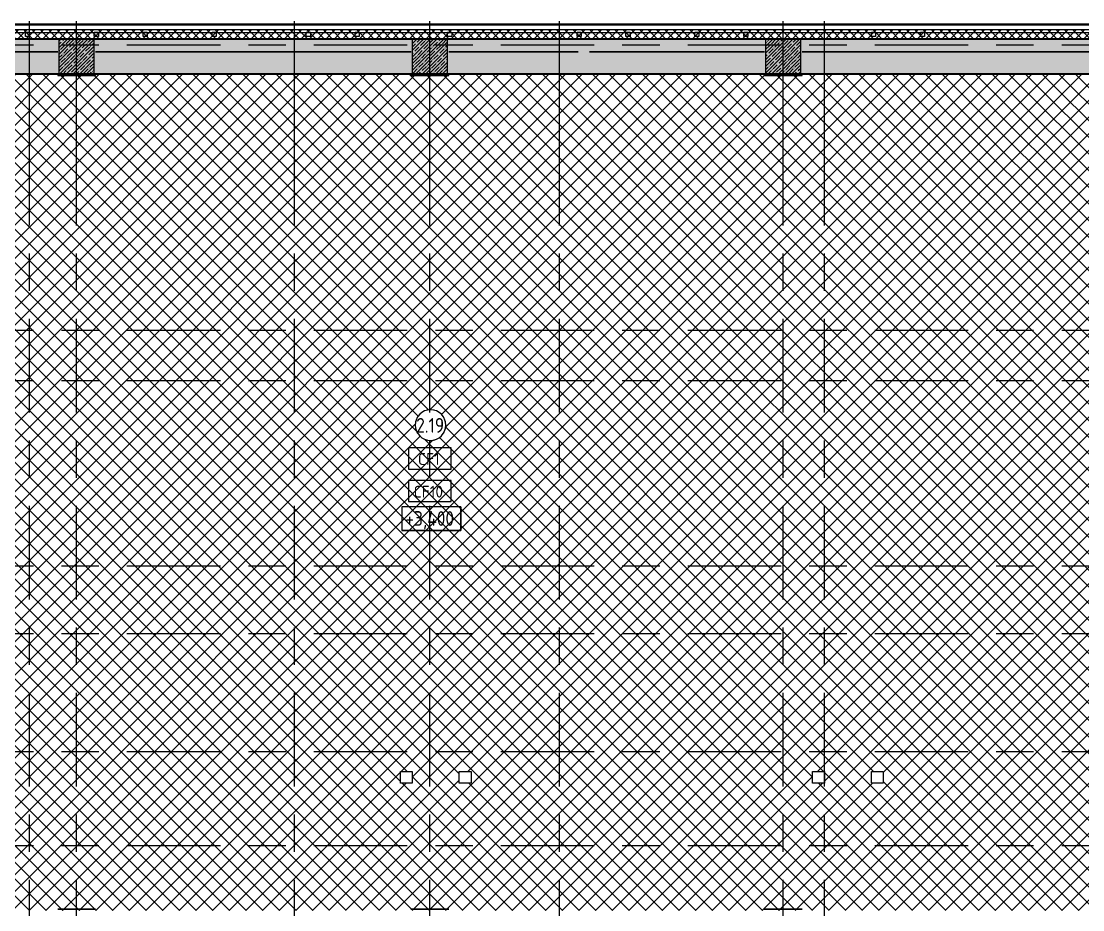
# Model space of a CAD drawing. Header units: millimetres. Extents: x 35378 to 237579, y -8553 to 29000.
# Drawn here: x 47520 to 65547, y 12310 to 27398 of the extents above; entities that cross this region are included whole.
import ezdxf

# ---------------------------------------------------------------- set-up
doc = ezdxf.new("R2010")
doc.units = ezdxf.units.MM
doc.linetypes.add('Осевая', pattern=[3175, 635, -476.25, 1587.5, -476.25])
for name, color, linetype, lineweight in [('A-CLNG', 7, 'Continuous', 9), ('A-CLNG-IDEN', 7, 'Continuous', 9), ('A-CLNG-PATT', 7, 'Continuous', 9), ('A-DETL', 7, 'Continuous', 9), ('A-GLAZ', 7, 'Continuous', 9), ('A-GLAZ-1', 7, 'Continuous', 13), ('A-WALL', 7, 'Continuous', 9), ('G-ANNO-DIMS', 7, 'Continuous', 9), ('G-ANNO-TEXT', 7, 'Continuous', 9), ('I-WALL', 7, 'Continuous', 9), ('S-COLS', 7, 'Continuous', 9), ('Оси', 7, 'Continuous', 9), ('Оси-2', 7, 'Осевая', 9)]:
    doc.layers.add(name, color=color, linetype=linetype, lineweight=lineweight)
for name, color, linetype, lineweight, true_color in [('A-WALL-1', 7, 'Continuous', 35, 0x3c3c3c), ('A-WALL-2', 7, 'Continuous', 13, 0x3c3c3c), ('A-WALL-FNSH-1', 7, 'Continuous', 9, 0x3c3c3c), ('A-WALL-FNSH-2', 7, 'Continuous', 13, 0x3c3c3c)]:
    doc.layers.add(name, color=color, linetype=linetype, lineweight=lineweight, true_color=true_color)
doc.styles.add('GOST Common', font='GOST_Common.ttf', dxfattribs={"width": 0.9, "height": 250})
doc.styles.add('GOST Common_1', font='GOST_Common.ttf', dxfattribs={"height": 200})
pattern_1 = [(45, (0, 0), (-70.71068, 70.71068), []), (135, (0, 0), (-70.71068, -70.71068), [])]
pattern_2 = [(45, (0, 0), (-57.02463, 57.02463), []), (45, (57.025, 0), (-57.02463, 57.02463), [100.806, -20.161, 3.353, -16.808])]

# ---------------------------------------------------------------- blocks, each defined once
blk = doc.blocks.new('120_Окно_СКБ_2Ст - 120_Окно_СКБ_2Ст 3100х2500 _мал_створка слева_ 2-19089248-План потолков с обозначением видов отделки и геометрии 1 этажа в осях 12-23')
at = {"layer": 'A-GLAZ-1'}
for p, q in [((-1550, -75), (-1550, -5)), ((-1550, -5), (-1480, -5)), ((-1480, -75), (-1550, -75)), ((-1480, -5), (-1480, -75)), ((650, -75), (650, -5)), ((650, -5), (720, -5)), ((720, -75), (650, -75)), ((720, -5), (720, -75)), ((1480, -75), (1480, -5)), ((1480, -5), (1550, -5)), ((1550, -75), (1480, -75)), ((1550, -5), (1550, -75))]:
    blk.add_line(p, q, dxfattribs=at)
blk = doc.blocks.new('120_Окно_СКБ_2Ст - 120_Окно_СКБ_2Ст 2500х2500 _мал створка справа_-23206729-План потолков с обозначением видов отделки и геометрии 1 этажа в осях 12-23')
at = {"layer": 'A-GLAZ-1'}
for p, q in [((-1250, -75), (-1250, -5)), ((-1250, -5), (-1180, -5)), ((-1180, -75), (-1250, -75)), ((-1180, -5), (-1180, -75)), ((350, -75), (350, -5)), ((350, -5), (420, -5)), ((420, -75), (350, -75)), ((420, -5), (420, -75)), ((1180, -75), (1180, -5)), ((1180, -5), (1250, -5)), ((1250, -75), (1180, -75)), ((1250, -5), (1250, -75))]:
    blk.add_line(p, q, dxfattribs=at)
blk = doc.blocks.new('120_Окно_СКБ_1Ст - 120_Окно_СКБ_1Ст_900х2500_h_-21649151-План потолков с обозначением видов отделки и геометрии 1 этажа в осях 12-23')
at = {"layer": 'A-GLAZ-1'}
for p, q in [((-450, -75), (-450, -5)), ((-450, -5), (-380, -5)), ((-380, -75), (-450, -75)), ((-380, -5), (-380, -75)), ((380, -75), (380, -5)), ((380, -5), (450, -5)), ((450, -75), (380, -75)), ((450, -5), (450, -75))]:
    blk.add_line(p, q, dxfattribs=at)
blk = doc.blocks.new('120_Окно_СКБ_1Ст - 120_Окно_СКБ_1Ст 900х2500_h_-19906774-План потолков с обозначением видов отделки и геометрии 1 этажа в осях 12-23')
at = {"layer": 'A-GLAZ-1'}
for p, q in [((-450, -75), (-450, -5)), ((-450, -5), (-380, -5)), ((-380, -75), (-450, -75)), ((-380, -5), (-380, -75)), ((380, -75), (380, -5)), ((380, -5), (450, -5)), ((450, -75), (380, -75)), ((450, -5), (450, -75))]:
    blk.add_line(p, q, dxfattribs=at)
blk = doc.blocks.new('М_потолков - Марка_ Имя типа-25382930-План потолков с обозначением видов отделки и геометрии 1 этажа в осях 12-23')
at = {"layer": 'A-CLNG-IDEN'}
for p, q in [((3.625, 1.984375), (-3.625, 1.984375)), ((-3.625, 1.984375), (-3.625, -1.59375)), ((3.625, -1.59375), (3.625, 1.984375)), ((-3.625, -1.59375), (3.625, -1.59375))]:
    blk.add_line(p, q, dxfattribs=at)
blk = doc.blocks.new('Высотные отметки - 10х4_h_-17668695-План потолков с обозначением видов отделки и геометрии 1 этажа в осях 12-23')
at = {"layer": 'G-ANNO-DIMS'}
for p, q in [((-5, 4), (-5, 0)), ((5, 4), (-5, 4)), ((5, 4), (-5, 4)), ((-5, 4), (-5, 0)), ((5, 4), (5, 0)), ((5, 0), (5, 4)), ((5, 0), (-5, 0)), ((-5, 0), (5, 0))]:
    blk.add_line(p, q, dxfattribs=at)

msp = doc.modelspace()

# ---------------------------------------------------------------- hatches: boundary and pattern name
at = {"layer": 'A-CLNG-PATT'}
h = msp.add_hatch(dxfattribs=at)
h.set_pattern_fill('FP_61', color=256, style=0, pattern_type=2)
h.set_pattern_definition([(45, (0, 0), (-141.42136, 141.42136), []), (135, (0, 0), (-141.42136, -141.42136), [])])
h.paths.add_polyline_path([(66158.3, 12300), (66160, 12300), (66160, 26500), (42760, 26500), (42760, 12300), (64690.4, 12300)])
h.paths.add_polyline_path([(61160, 14457), (60960, 14457), (60960, 14657), (61160, 14657)])
h.paths.add_polyline_path([(61960, 14457), (61960, 14657), (62160, 14657), (62160, 14457)])
h.paths.add_polyline_path([(53960, 14457), (53960, 14657), (54160, 14657), (54160, 14457)])
h.paths.add_polyline_path([(54960, 14457), (54960, 14657), (55160, 14657), (55160, 14457)])
h.paths.add_polyline_path([(54443.4, 20281.7), (54390.3, 20293), (54340.6, 20315.1), (54296.6, 20347.1), (54260.3, 20387.5), (54233.1, 20434.5), (54216.3, 20486.2), (54210.6, 20540.3), (54216.3, 20594.4), (54233.1, 20646), (54260.3, 20693.1), (54296.6, 20733.5), (54340.6, 20765.5), (54390.3, 20787.6), (54443.4, 20798.9), (54497.8, 20798.9), (54550.9, 20787.6), (54600.6, 20765.5), (54644.6, 20733.5), (54680.9, 20693.1), (54708.1, 20646), (54724.9, 20594.4), (54730.6, 20540.3), (54724.9, 20486.2), (54708.1, 20434.5), (54680.9, 20387.5), (54644.6, 20347.1), (54600.6, 20315.1), (54550.9, 20293), (54497.8, 20281.7)])
at = {"layer": 'A-WALL'}
h = msp.add_hatch(dxfattribs=at)
h.set_pattern_fill('FP_19', color=256, style=0, pattern_type=2)
h.set_pattern_definition(pattern_1)
h.paths.add_polyline_path([(84970, 27200), (84970, 27250), (42060, 27250), (42060, 27200), (82305.4, 27200)])
h = msp.add_hatch(dxfattribs=at)
h.set_pattern_fill('FP_19', color=256, style=0, pattern_type=2)
h.set_pattern_definition(pattern_1)
h.paths.add_polyline_path([(84970, 27100), (84970, 27200), (42160, 27200), (42160, 27100), (82305.4, 27100)])
at = {"layer": 'I-WALL'}
h = msp.add_hatch(dxfattribs=at)
h.set_pattern_fill('FP_17', color=256, style=0, pattern_type=2)
h.set_pattern_definition(pattern_2)
h.paths.add_polyline_path([(66160, 26500), (66760, 26500), (66760, 27100), (42760, 27100), (42760, 26500), (66158.3, 26500)])
at = {"layer": 'S-COLS'}
h = msp.add_hatch(dxfattribs=at)
h.set_pattern_fill('FP_17', color=256, style=0, pattern_type=2)
h.set_pattern_definition(pattern_2)
h.paths.add_polyline_path([(48160, 26500), (48760, 26500), (48760, 27100), (48160, 27100)])
h = msp.add_hatch(dxfattribs=at)
h.set_pattern_fill('FP_17', color=256, style=0, pattern_type=2)
h.set_pattern_definition(pattern_2)
h.paths.add_polyline_path([(54760, 26500), (54760, 27100), (54160, 27100), (54160, 26500)])
h = msp.add_hatch(dxfattribs=at)
h.set_pattern_fill('FP_17', color=256, style=0, pattern_type=2)
h.set_pattern_definition(pattern_2)
h.paths.add_polyline_path([(60160, 26500), (60760, 26500), (60760, 27100), (60160, 27100)])

# ---------------------------------------------------------------- linework, layer by layer
at = {"layer": 'A-CLNG'}
for p, q in [((53960, 14657), (54160, 14657)), ((53960, 14457), (53960, 14657)), ((54160, 14657), (54160, 14457)), ((54960, 14657), (55160, 14657)), ((54960, 14457), (54960, 14657)), ((55160, 14657), (55160, 14457)), ((60960, 14657), (61160, 14657)), ((60960, 14457), (60960, 14657)), ((61160, 14657), (61160, 14457)), ((61960, 14657), (62160, 14657)), ((61960, 14457), (61960, 14657)), ((62160, 14657), (62160, 14457)), ((54160, 14457), (53960, 14457)), ((55160, 14457), (54960, 14457)), ((61160, 14457), (60960, 14457)), ((62160, 14457), (61960, 14457))]:
    msp.add_line(p, q, dxfattribs=at)
at = {"layer": 'A-DETL'}
for start, end in [(0, 180), (101.99176, 106.29516), (87.58845, 92.41155), (73.70484, 78.00824), (161.99176, 166.29516), (147.58845, 152.41155), (133.70484, 138.00824), (41.99176, 46.29516), (27.58845, 32.41155), (13.70484, 18.00824), (180, 0), (193.70484, 198.00824), (207.58845, 212.41155), (327.58845, 332.41155), (341.99176, 346.29516), (221.99176, 226.29516), (253.70484, 258.00824), (267.58845, 272.41155), (281.99176, 286.29516), (313.70484, 318.00824)]:
    msp.add_arc((54470.6, 20540.3), 260, start, end, dxfattribs=at)
at = {"layer": 'A-WALL'}
for p, q in [((84970, 27250), (42010, 27250)), ((84970, 27200), (42060, 27200))]:
    msp.add_line(p, q, dxfattribs=at)
at = {"layer": 'A-WALL-1'}
for p, q in [((42760, 27100), (66760, 27100)), ((66160, 26500), (42760, 26500))]:
    msp.add_line(p, q, dxfattribs=at)
at = {"layer": 'A-WALL-2'}
msp.add_line((84970, 27330), (41930, 27330), dxfattribs=at)
at = {"layer": 'A-WALL-FNSH-1'}
msp.add_line((84970, 27350), (41910, 27350), dxfattribs=at)
at = {"layer": 'A-WALL-FNSH-2'}
for p, q in [((48140, 26880), (42781, 26880)), ((42781, 26879), (48140, 26879)), ((48140, 26879), (48140, 26880)), ((54140, 26880), (48780.8, 26880)), ((48780.8, 26880), (48780.8, 26879)), ((48780.8, 26879), (54140, 26879)), ((54140, 26879), (54140, 26880)), ((56980.5, 26880), (54781, 26880)), ((54781, 26880), (54781, 26879)), ((54781, 26879), (56980.5, 26879)), ((56980.5, 26879), (56980.5, 26880)), ((60140, 26880), (57170, 26880)), ((57170, 26880), (57170, 26879)), ((57170, 26879), (60140, 26879)), ((60140, 26879), (60140, 26880)), ((66140, 26880), (60781, 26880)), ((60781, 26880), (60781, 26879)), ((60781, 26879), (66140, 26879)), ((48781.3, 26480), (48140, 26480)), ((48140, 26480), (48140, 26479)), ((48140, 26479), (48781.3, 26479)), ((48781.3, 26479), (48781.3, 26480)), ((54781, 26480), (54140, 26480)), ((54140, 26480), (54140, 26479)), ((54140, 26479), (54781, 26479)), ((54781, 26479), (54781, 26480)), ((60781, 26480), (60140, 26480)), ((60140, 26480), (60140, 26479)), ((60140, 26479), (60781, 26479)), ((60781, 26479), (60781, 26480))]:
    msp.add_line(p, q, dxfattribs=at)
at = {"layer": 'I-WALL'}
for p, q in [((48139, 12321), (48780, 12321)), ((48139, 12321), (48139, 12320)), ((48780, 12320), (48139, 12320)), ((48780, 12320), (48780, 12321)), ((54139, 12321), (54780, 12321)), ((54139, 12321), (54139, 12320)), ((54780, 12320), (54139, 12320)), ((54780, 12320), (54780, 12321)), ((60139, 12321), (60780, 12321)), ((60139, 12321), (60139, 12320)), ((60780, 12320), (60139, 12320)), ((60780, 12320), (60780, 12321))]:
    msp.add_line(p, q, dxfattribs=at)
at = {"layer": 'S-COLS'}
for p, q in [((48760, 27100), (48160, 27100)), ((48160, 27100), (48160, 26500)), ((48760, 26500), (48760, 27100)), ((54760, 27100), (54160, 27100)), ((54160, 27100), (54160, 26500)), ((54760, 26500), (54760, 27100)), ((60760, 27100), (60160, 27100)), ((60160, 27100), (60160, 26500)), ((60760, 26500), (60760, 27100)), ((48160, 26500), (48760, 26500)), ((54160, 26500), (54760, 26500)), ((60160, 26500), (60760, 26500))]:
    msp.add_line(p, q, dxfattribs=at)
at = {"layer": 'Оси'}
for p, q in [((47660, 24898.1), (47660, 27398.1)), ((48460, 24898.1), (48460, 27398.1)), ((52160, 24898.1), (52160, 27398.1)), ((54460, 24898.1), (54460, 27398.1)), ((56660, 24898.1), (56660, 27398.1)), ((60460, 24898.1), (60460, 27398.1)), ((61160, 24898.1), (61160, 27398.1))]:
    msp.add_line(p, q, dxfattribs=at)
at = {"layer": 'Оси-2'}
for p, q in [((38678.1, 27000), (82214, 27000)), ((47660, 593.7), (47660, 24898.1)), ((48460, 593.7), (48460, 24898.1)), ((52160, 593.7), (52160, 24898.1)), ((54460, 593.7), (54460, 24898.1)), ((56660, 593.7), (56660, 24898.1)), ((60460, 593.7), (60460, 24898.1)), ((61160, 593.7), (61160, 24898.1)), ((38678.1, 22150), (82214, 22150)), ((38678.1, 21300), (82214, 21300)), ((38678.1, 18150), (82214, 18150)), ((38678.1, 17000), (82214, 17000)), ((38678.1, 15000), (81614, 15000)), ((38678.1, 13400), (81614, 13400))]:
    msp.add_line(p, q, dxfattribs=at)

# ---------------------------------------------------------------- block references
at = {"layer": 'A-CLNG-IDEN', "xscale": 99.99999999999993, "yscale": 99.99999999999993, "zscale": 99.99999999999993}
for p in [(54460, 19953.2), (54460, 19400)]:
    msp.add_blockref('М_потолков - Марка_ Имя типа-25382930-План потолков с обозначением видов отделки и геометрии 1 этажа в осях 12-23', p, dxfattribs=at)
at = {"layer": 'A-GLAZ'}
for name, p in [('120_Окно_СКБ_2Ст - 120_Окно_СКБ_2Ст 3100х2500 _мал_створка слева_ 2-19089248-План потолков с обозначением видов отделки и геометрии 1 этажа в осях 12-23', (46110, 27215)), ('120_Окно_СКБ_1Ст - 120_Окно_СКБ_1Ст_900х2500_h_-21649151-План потолков с обозначением видов отделки и геометрии 1 этажа в осях 12-23', (49210.3, 27215)), ('120_Окно_СКБ_2Ст - 120_Окно_СКБ_2Ст 2500х2500 _мал створка справа_-23206729-План потолков с обозначением видов отделки и геометрии 1 этажа в осях 12-23', (52010, 27215)), ('120_Окно_СКБ_2Ст - 120_Окно_СКБ_2Ст 3100х2500 _мал_створка слева_ 2-19089248-План потолков с обозначением видов отделки и геометрии 1 этажа в осях 12-23', (56310, 27215)), ('120_Окно_СКБ_1Ст - 120_Окно_СКБ_1Ст 900х2500_h_-19906774-План потолков с обозначением видов отделки и геометрии 1 этажа в осях 12-23', (59410, 27215)), ('120_Окно_СКБ_1Ст - 120_Окно_СКБ_1Ст 900х2500_h_-19906774-План потолков с обозначением видов отделки и геометрии 1 этажа в осях 12-23', (62410, 27215))]:
    msp.add_blockref(name, p, dxfattribs=at)
at = {"layer": 'G-ANNO-DIMS', "xscale": 99.99999999999993, "yscale": 99.99999999999993, "zscale": 99.99999999999993}
msp.add_blockref('Высотные отметки - 10х4_h_-17668695-План потолков с обозначением видов отделки и геометрии 1 этажа в осях 12-23', (54484.7, 18752.2), dxfattribs=at)

# ---------------------------------------------------------------- texts
at = {"layer": 'A-CLNG-IDEN', "char_height": 200, "attachment_point": 1, "style": 'GOST Common_1'}
for s, insert, width in [('CF1', (54257.2, 20063), 472.996), ('CF10', (54184.7, 19509.7), 649.367)]:
    msp.add_mtext(s, dxfattribs=dict(at, insert=insert, width=width))
at = {"layer": 'G-ANNO-DIMS', "insert": (54044.7, 19078.9), "char_height": 250, "width": 1055.976, "attachment_point": 1, "line_spacing_factor": 1.022761, "style": 'GOST Common'}
msp.add_mtext('+3,400', dxfattribs=at)
at = {"layer": 'G-ANNO-TEXT', "insert": (54227.6, 20660.7), "char_height": 250, "width": 606.076, "attachment_point": 1, "style": 'GOST Common'}
msp.add_mtext('2.19', dxfattribs=at)

doc.saveas('drawing.dxf')
